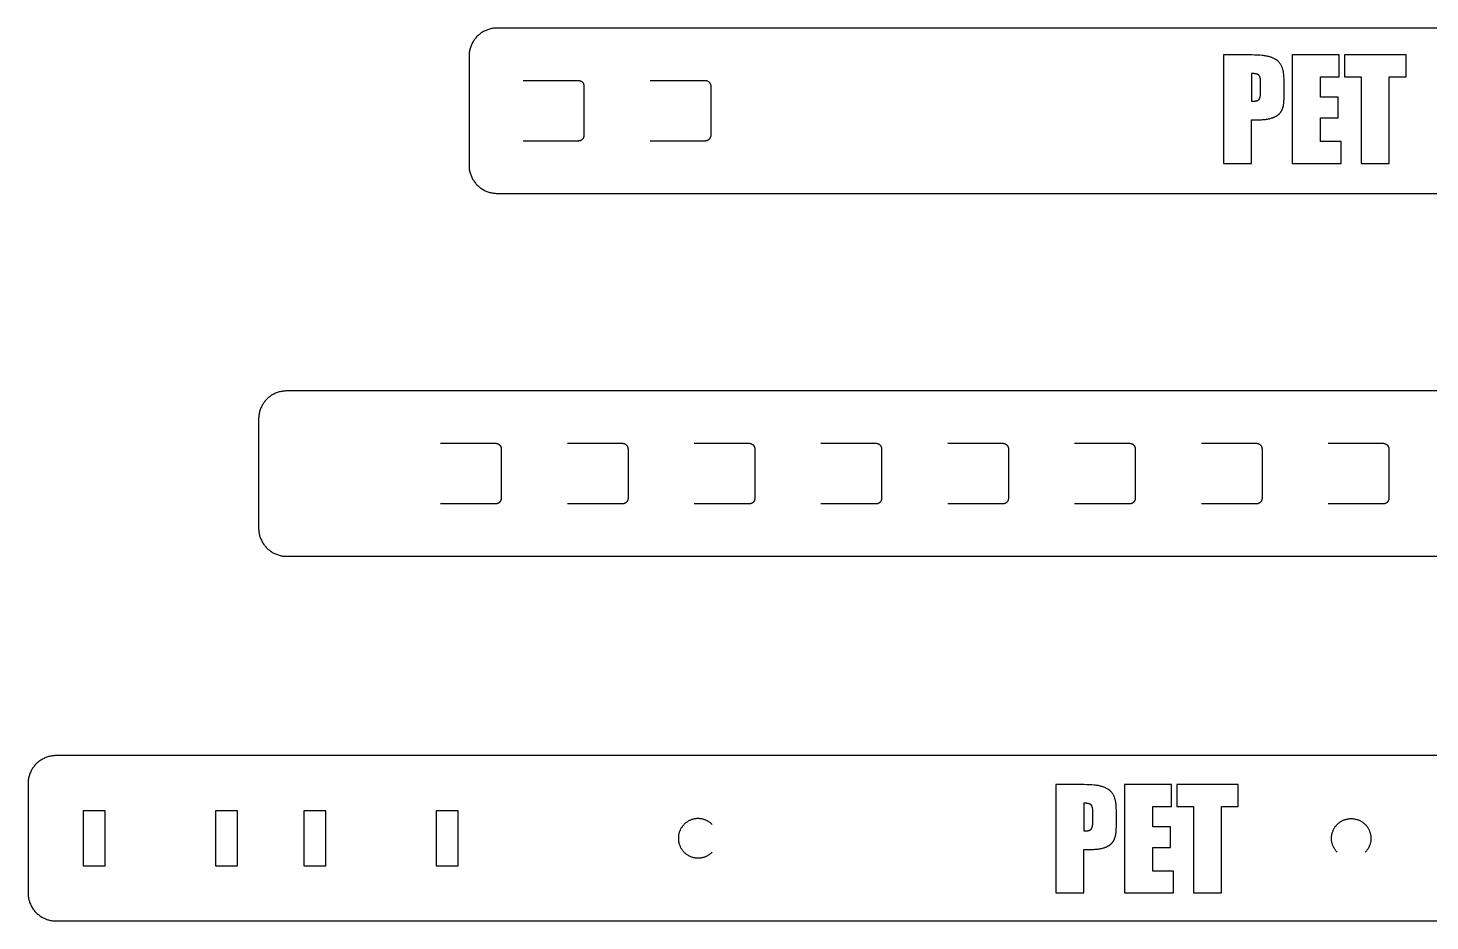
# Model space of a CAD drawing. Extents: x -184 to 286, y 9 to 417.
# Drawn here: x -184 to 65, y 258.2 to 416.8 of the extents above; entities that cross this region are included whole.
import ezdxf

# ---------------------------------------------------------------- set-up
doc = ezdxf.new("R2010")
doc.units = 0
for name, color, linetype in [('LETRAS', 7, 'CONTINUOUS'), ('LINEAS', 7, 'CONTINUOUS'), ('ORIGINAL', 7, 'CONTINUOUS')]:
    doc.layers.add(name, color=color, linetype=linetype)

msp = doc.modelspace()

# ---------------------------------------------------------------- linework, layer by layer
at = {"layer": 'LETRAS'}
for points in [[(33.33, 412.04), (28.29, 412.04)], [(28.29, 412.04), (28.29, 392.78)], [(39.07, 406.65), (39.06, 407.49), (39.04, 407.87), (39.02, 408.22), (38.99, 408.54), (38.96, 408.83), (38.94, 408.96), (38.92, 409.09), (38.9, 409.21), (38.88, 409.32), (38.85, 409.43), (38.82, 409.53), (38.79, 409.63), (38.75, 409.73), (38.72, 409.83), (38.68, 409.93), (38.64, 410.02), (38.59, 410.12), (38.54, 410.21), (38.49, 410.3), (38.44, 410.38), (38.38, 410.47), (38.32, 410.55), (38.26, 410.63), (38.19, 410.71), (38.13, 410.79), (38.09, 410.82), (38.05, 410.86), (38.02, 410.9), (37.98, 410.93), (37.94, 410.97), (37.9, 411), (37.86, 411.04), (37.82, 411.07), (37.77, 411.11), (37.73, 411.14), (37.68, 411.17), (37.63, 411.2), (37.59, 411.23), (37.54, 411.26), (37.44, 411.32), (37.33, 411.38), (37.22, 411.43), (37.11, 411.49), (36.99, 411.54), (36.87, 411.58), (36.74, 411.63), (36.61, 411.67), (36.47, 411.71), (36.33, 411.75), (36.18, 411.79), (36.03, 411.82), (35.86, 411.85), (35.69, 411.88), (35.52, 411.91), (35.33, 411.93), (35.14, 411.96), (34.73, 411.99), (34.29, 412.02), (33.82, 412.03), (33.33, 412.04)], [(40.51, 412.04), (40.51, 392.78)], [(48.86, 412.04), (40.51, 412.04)], [(48.86, 408.18), (48.86, 412.04)], [(60.71, 412.04), (49.77, 412.04)], [(49.77, 412.04), (49.77, 408.18)], [(60.71, 408.18), (60.71, 412.04)], [(33.29, 408.74), (33.29, 403.84)], [(34.89, 407.16), (34.88, 407.28), (34.88, 407.4), (34.87, 407.51), (34.87, 407.61), (34.86, 407.71), (34.84, 407.8), (34.83, 407.85), (34.83, 407.89), (34.82, 407.93), (34.81, 407.97), (34.8, 408.01), (34.79, 408.05), (34.78, 408.09), (34.76, 408.12), (34.75, 408.16), (34.74, 408.19), (34.73, 408.22), (34.71, 408.25), (34.7, 408.27), (34.7, 408.28), (34.69, 408.3), (34.68, 408.31), (34.67, 408.32), (34.67, 408.33), (34.66, 408.35), (34.65, 408.36), (34.64, 408.37), (34.63, 408.38), (34.62, 408.39), (34.61, 408.4), (34.6, 408.42), (34.6, 408.43), (34.59, 408.43), (34.58, 408.44), (34.57, 408.45), (34.56, 408.46), (34.55, 408.47), (34.54, 408.48), (34.52, 408.49), (34.51, 408.5), (34.5, 408.51), (34.49, 408.51), (34.48, 408.52), (34.46, 408.53), (34.45, 408.54), (34.44, 408.55), (34.42, 408.55), (34.41, 408.56), (34.38, 408.57), (34.35, 408.59), (34.32, 408.6), (34.29, 408.61), (34.25, 408.63), (34.22, 408.64), (34.18, 408.65), (34.14, 408.66), (34.1, 408.67), (34.06, 408.68), (34.02, 408.68), (33.97, 408.69), (33.93, 408.7), (33.84, 408.71), (33.74, 408.72), (33.63, 408.73), (33.53, 408.74), (33.41, 408.74), (33.29, 408.74)], [(34.89, 405.58), (34.89, 407.16)], [(39.07, 404.97), (39.07, 406.65)], [(45.52, 404.53), (45.52, 408.18)], [(45.52, 408.18), (48.86, 408.18)], [(49.77, 408.18), (52.73, 408.18)], [(52.73, 408.18), (52.73, 392.78)], [(57.74, 392.78), (57.74, 408.18)], [(57.74, 408.18), (60.71, 408.18)], [(33.29, 403.84), (33.49, 403.83), (33.66, 403.83), (33.75, 403.83), (33.83, 403.84), (33.87, 403.84), (33.9, 403.84), (33.94, 403.85), (33.98, 403.85), (34.02, 403.86), (34.05, 403.86), (34.09, 403.87), (34.12, 403.88), (34.15, 403.89), (34.18, 403.9), (34.21, 403.91), (34.25, 403.92), (34.27, 403.93), (34.3, 403.94), (34.33, 403.95), (34.36, 403.96), (34.38, 403.98), (34.41, 403.99), (34.43, 404.01), (34.45, 404.01), (34.46, 404.02), (34.47, 404.03), (34.48, 404.04), (34.49, 404.05), (34.5, 404.05), (34.51, 404.06), (34.52, 404.07), (34.53, 404.08), (34.54, 404.09), (34.55, 404.1), (34.56, 404.11), (34.57, 404.12), (34.58, 404.13), (34.59, 404.14), (34.6, 404.15), (34.61, 404.16), (34.62, 404.17), (34.63, 404.18), (34.63, 404.19), (34.64, 404.2), (34.65, 404.21), (34.66, 404.23), (34.67, 404.24), (34.67, 404.25), (34.68, 404.27), (34.69, 404.28), (34.7, 404.29), (34.71, 404.32), (34.72, 404.35), (34.74, 404.38), (34.75, 404.42), (34.76, 404.45), (34.77, 404.49), (34.78, 404.53), (34.79, 404.57), (34.8, 404.61), (34.81, 404.65), (34.82, 404.69), (34.83, 404.78), (34.85, 404.88), (34.86, 404.98), (34.87, 405.09), (34.88, 405.2), (34.88, 405.32), (34.89, 405.58)], [(34.64, 400.54), (34.84, 400.54), (35.04, 400.54), (35.23, 400.55), (35.42, 400.57), (35.6, 400.58), (35.78, 400.6), (35.95, 400.62), (36.12, 400.65), (36.28, 400.68), (36.44, 400.71), (36.6, 400.75), (36.75, 400.79), (36.89, 400.84), (37.03, 400.88), (37.1, 400.91), (37.16, 400.93), (37.23, 400.96), (37.29, 400.99), (37.36, 401.02), (37.42, 401.05), (37.48, 401.08), (37.54, 401.11), (37.6, 401.14), (37.65, 401.17), (37.71, 401.21), (37.76, 401.24), (37.82, 401.27), (37.87, 401.31), (37.92, 401.35), (37.97, 401.38), (38.01, 401.42), (38.06, 401.46), (38.11, 401.5), (38.15, 401.54), (38.19, 401.58), (38.24, 401.62), (38.28, 401.66), (38.32, 401.71), (38.35, 401.75), (38.39, 401.8), (38.43, 401.84), (38.46, 401.89), (38.49, 401.93), (38.53, 401.98), (38.56, 402.03), (38.59, 402.08), (38.61, 402.13), (38.64, 402.18), (38.67, 402.23), (38.69, 402.29), (38.71, 402.34), (38.74, 402.39), (38.76, 402.45), (38.78, 402.51), (38.8, 402.57), (38.82, 402.64), (38.84, 402.7), (38.86, 402.77), (38.89, 402.91), (38.92, 403.06), (38.95, 403.21), (38.98, 403.38), (39, 403.55), (39.02, 403.73), (39.03, 403.92), (39.05, 404.11), (39.07, 404.53), (39.07, 404.97)], [(48.64, 404.53), (45.52, 404.53)], [(48.64, 400.87), (48.64, 404.53)], [(45.52, 396.64), (45.52, 400.87)], [(45.52, 400.87), (48.64, 400.87)], [(33.29, 392.78), (33.29, 400.54)], [(33.29, 400.54), (34.64, 400.54)], [(49.19, 396.64), (45.52, 396.64)], [(49.19, 392.78), (49.19, 396.64)], [(28.29, 392.78), (33.29, 392.78)], [(40.51, 392.78), (49.19, 392.78)], [(52.73, 392.78), (57.74, 392.78)], [(3.53, 282.41), (-1.51, 282.41)], [(-1.51, 282.41), (-1.51, 263.16)], [(9.27, 277.02), (9.26, 277.86), (9.25, 278.24), (9.22, 278.59), (9.2, 278.91), (9.16, 279.2), (9.14, 279.33), (9.12, 279.46), (9.1, 279.58), (9.08, 279.69), (9.05, 279.8), (9.02, 279.9), (8.99, 280), (8.96, 280.1), (8.92, 280.2), (8.88, 280.3), (8.84, 280.39), (8.79, 280.49), (8.74, 280.58), (8.69, 280.67), (8.64, 280.75), (8.58, 280.84), (8.52, 280.92), (8.46, 281), (8.4, 281.08), (8.33, 281.16), (8.29, 281.2), (8.26, 281.23), (8.22, 281.27), (8.18, 281.3), (8.14, 281.34), (8.1, 281.37), (8.06, 281.41), (8.02, 281.44), (7.97, 281.48), (7.93, 281.51), (7.88, 281.54), (7.84, 281.57), (7.79, 281.6), (7.74, 281.63), (7.64, 281.69), (7.53, 281.75), (7.42, 281.8), (7.31, 281.86), (7.19, 281.91), (7.07, 281.95), (6.94, 282), (6.81, 282.04), (6.68, 282.08), (6.53, 282.12), (6.39, 282.16), (6.23, 282.19), (6.07, 282.23), (5.9, 282.25), (5.72, 282.28), (5.53, 282.3), (5.34, 282.33), (4.93, 282.36), (4.49, 282.39), (4.03, 282.4), (3.53, 282.41)], [(10.71, 282.41), (10.71, 263.16)], [(19.06, 282.41), (10.71, 282.41)], [(19.06, 278.55), (19.06, 282.41)], [(30.91, 282.41), (19.98, 282.41)], [(19.98, 282.41), (19.98, 278.55)], [(30.91, 278.55), (30.91, 282.41)], [(3.49, 279.11), (3.49, 274.21)], [(5.09, 277.53), (5.09, 277.65), (5.08, 277.77), (5.08, 277.88), (5.07, 277.98), (5.06, 278.08), (5.04, 278.17), (5.04, 278.22), (5.03, 278.26), (5.02, 278.3), (5.01, 278.35), (5, 278.38), (4.99, 278.42), (4.98, 278.46), (4.97, 278.5), (4.96, 278.53), (4.94, 278.56), (4.93, 278.59), (4.91, 278.62), (4.91, 278.64), (4.9, 278.65), (4.89, 278.67), (4.88, 278.68), (4.88, 278.69), (4.87, 278.71), (4.86, 278.72), (4.85, 278.73), (4.84, 278.74), (4.83, 278.75), (4.83, 278.76), (4.82, 278.78), (4.81, 278.79), (4.8, 278.8), (4.79, 278.81), (4.78, 278.82), (4.77, 278.82), (4.76, 278.83), (4.75, 278.84), (4.74, 278.85), (4.73, 278.86), (4.72, 278.87), (4.7, 278.88), (4.69, 278.88), (4.68, 278.89), (4.67, 278.9), (4.65, 278.91), (4.64, 278.92), (4.63, 278.92), (4.61, 278.93), (4.58, 278.95), (4.55, 278.96), (4.52, 278.97), (4.49, 278.98), (4.45, 279), (4.42, 279.01), (4.38, 279.02), (4.34, 279.03), (4.3, 279.04), (4.26, 279.05), (4.22, 279.06), (4.18, 279.06), (4.13, 279.07), (4.04, 279.08), (3.94, 279.09), (3.84, 279.1), (3.73, 279.11), (3.61, 279.11), (3.49, 279.11)], [(5.09, 275.95), (5.09, 277.53)], [(9.27, 275.34), (9.27, 277.02)], [(15.72, 274.9), (15.72, 278.55)], [(15.72, 278.55), (19.06, 278.55)], [(19.98, 278.55), (22.94, 278.55)], [(22.94, 278.55), (22.94, 263.16)], [(27.94, 263.16), (27.94, 278.55)], [(27.94, 278.55), (30.91, 278.55)], [(3.49, 274.21), (3.69, 274.2), (3.86, 274.2), (3.95, 274.2), (4.03, 274.21), (4.07, 274.21), (4.11, 274.21), (4.15, 274.22), (4.18, 274.22), (4.22, 274.23), (4.25, 274.23), (4.29, 274.24), (4.32, 274.25), (4.35, 274.26), (4.39, 274.27), (4.42, 274.28), (4.45, 274.29), (4.48, 274.3), (4.51, 274.31), (4.53, 274.32), (4.56, 274.33), (4.59, 274.35), (4.61, 274.36), (4.64, 274.38), (4.65, 274.38), (4.66, 274.39), (4.67, 274.4), (4.68, 274.41), (4.69, 274.42), (4.71, 274.43), (4.72, 274.43), (4.73, 274.44), (4.74, 274.45), (4.75, 274.46), (4.76, 274.47), (4.77, 274.48), (4.78, 274.49), (4.79, 274.5), (4.79, 274.51), (4.8, 274.52), (4.81, 274.53), (4.82, 274.54), (4.83, 274.55), (4.84, 274.56), (4.85, 274.57), (4.85, 274.59), (4.86, 274.6), (4.87, 274.61), (4.88, 274.62), (4.88, 274.64), (4.89, 274.65), (4.9, 274.66), (4.91, 274.69), (4.93, 274.72), (4.94, 274.76), (4.95, 274.79), (4.96, 274.82), (4.97, 274.86), (4.98, 274.9), (4.99, 274.94), (5, 274.98), (5.01, 275.02), (5.02, 275.06), (5.04, 275.15), (5.05, 275.25), (5.06, 275.35), (5.07, 275.46), (5.08, 275.57), (5.08, 275.69), (5.09, 275.95)], [(4.84, 270.91), (5.04, 270.91), (5.24, 270.91), (5.43, 270.92), (5.62, 270.94), (5.8, 270.95), (5.98, 270.97), (6.15, 270.99), (6.32, 271.02), (6.49, 271.05), (6.65, 271.08), (6.8, 271.12), (6.95, 271.16), (7.09, 271.21), (7.23, 271.25), (7.3, 271.28), (7.37, 271.3), (7.43, 271.33), (7.5, 271.36), (7.56, 271.39), (7.62, 271.42), (7.68, 271.45), (7.74, 271.48), (7.8, 271.51), (7.86, 271.54), (7.91, 271.58), (7.96, 271.61), (8.02, 271.64), (8.07, 271.68), (8.12, 271.72), (8.17, 271.75), (8.22, 271.79), (8.26, 271.83), (8.31, 271.87), (8.35, 271.91), (8.4, 271.95), (8.44, 271.99), (8.48, 272.03), (8.52, 272.08), (8.56, 272.12), (8.59, 272.17), (8.63, 272.21), (8.66, 272.26), (8.7, 272.31), (8.73, 272.35), (8.76, 272.4), (8.79, 272.45), (8.82, 272.5), (8.84, 272.55), (8.87, 272.6), (8.89, 272.66), (8.92, 272.71), (8.94, 272.77), (8.96, 272.82), (8.98, 272.88), (9, 272.94), (9.02, 273.01), (9.04, 273.07), (9.06, 273.14), (9.09, 273.28), (9.13, 273.43), (9.15, 273.59), (9.18, 273.75), (9.2, 273.92), (9.22, 274.1), (9.24, 274.29), (9.25, 274.48), (9.27, 274.9), (9.27, 275.34)], [(18.85, 274.9), (15.72, 274.9)], [(18.85, 271.24), (18.85, 274.9)], [(3.49, 263.16), (3.49, 270.91)], [(3.49, 270.91), (4.84, 270.91)], [(15.72, 267.01), (15.72, 271.24)], [(15.72, 271.24), (18.85, 271.24)], [(19.39, 267.01), (15.72, 267.01)], [(19.39, 263.16), (19.39, 267.01)], [(-1.51, 263.16), (3.49, 263.16)], [(10.71, 263.16), (19.39, 263.16)], [(22.94, 263.16), (27.94, 263.16)]]:
    msp.add_lwpolyline(points, dxfattribs=at)
at = {"layer": 'LINEAS'}
for points in [[(-96.07, 407.52), (-86.3, 407.52)], [(-86.3, 407.52), (-86.27, 407.52), (-86.23, 407.52), (-86.2, 407.52), (-86.16, 407.51), (-86.13, 407.51), (-86.1, 407.5), (-86.06, 407.49), (-86.03, 407.48), (-86, 407.47), (-85.97, 407.46), (-85.93, 407.45), (-85.9, 407.44), (-85.87, 407.42), (-85.84, 407.41), (-85.81, 407.39), (-85.78, 407.37), (-85.75, 407.36), (-85.72, 407.34), (-85.7, 407.32), (-85.67, 407.3), (-85.64, 407.27), (-85.62, 407.25), (-85.59, 407.23), (-85.57, 407.2), (-85.55, 407.18), (-85.52, 407.15), (-85.5, 407.12), (-85.48, 407.1), (-85.46, 407.07), (-85.45, 407.04), (-85.43, 407.01), (-85.41, 406.98), (-85.4, 406.95), (-85.38, 406.92), (-85.37, 406.89), (-85.36, 406.86), (-85.35, 406.82), (-85.34, 406.79), (-85.33, 406.76), (-85.32, 406.72), (-85.32, 406.69), (-85.31, 406.66), (-85.31, 406.62), (-85.3, 406.59), (-85.3, 406.55), (-85.3, 406.52)], [(-85.3, 406.52), (-85.3, 397.75)], [(-73.55, 407.52), (-63.78, 407.52)], [(-63.78, 407.52), (-63.75, 407.52), (-63.71, 407.52), (-63.68, 407.52), (-63.65, 407.51), (-63.61, 407.51), (-63.58, 407.5), (-63.55, 407.49), (-63.51, 407.48), (-63.48, 407.47), (-63.45, 407.46), (-63.42, 407.45), (-63.38, 407.44), (-63.35, 407.42), (-63.32, 407.41), (-63.29, 407.39), (-63.26, 407.37), (-63.23, 407.36), (-63.21, 407.34), (-63.18, 407.32), (-63.15, 407.3), (-63.13, 407.27), (-63.1, 407.25), (-63.08, 407.23), (-63.05, 407.2), (-63.03, 407.18), (-63.01, 407.15), (-62.99, 407.12), (-62.97, 407.1), (-62.95, 407.07), (-62.93, 407.04), (-62.91, 407.01), (-62.9, 406.98), (-62.88, 406.95), (-62.87, 406.92), (-62.85, 406.89), (-62.84, 406.86), (-62.83, 406.82), (-62.82, 406.79), (-62.81, 406.76), (-62.8, 406.72), (-62.8, 406.69), (-62.79, 406.66), (-62.79, 406.62), (-62.79, 406.59), (-62.78, 406.55), (-62.78, 406.52)], [(-62.78, 406.52), (-62.78, 397.75)], [(-86.3, 396.75), (-96.07, 396.75)], [(-85.3, 397.75), (-85.3, 397.72), (-85.3, 397.68), (-85.31, 397.65), (-85.31, 397.61), (-85.32, 397.58), (-85.32, 397.55), (-85.33, 397.51), (-85.34, 397.48), (-85.35, 397.45), (-85.36, 397.42), (-85.37, 397.38), (-85.38, 397.35), (-85.4, 397.32), (-85.41, 397.29), (-85.43, 397.26), (-85.45, 397.23), (-85.46, 397.2), (-85.48, 397.17), (-85.5, 397.15), (-85.52, 397.12), (-85.55, 397.09), (-85.57, 397.07), (-85.59, 397.04), (-85.62, 397.02), (-85.64, 397), (-85.67, 396.97), (-85.7, 396.95), (-85.72, 396.93), (-85.75, 396.91), (-85.78, 396.9), (-85.81, 396.88), (-85.84, 396.86), (-85.87, 396.85), (-85.9, 396.83), (-85.93, 396.82), (-85.97, 396.81), (-86, 396.8), (-86.03, 396.79), (-86.06, 396.78), (-86.1, 396.77), (-86.13, 396.76), (-86.16, 396.76), (-86.2, 396.76), (-86.23, 396.75), (-86.27, 396.75), (-86.3, 396.75)], [(-63.78, 396.75), (-73.55, 396.75)], [(-62.78, 397.75), (-62.78, 397.72), (-62.79, 397.68), (-62.79, 397.65), (-62.79, 397.61), (-62.8, 397.58), (-62.8, 397.55), (-62.81, 397.51), (-62.82, 397.48), (-62.83, 397.45), (-62.84, 397.42), (-62.85, 397.38), (-62.87, 397.35), (-62.88, 397.32), (-62.9, 397.29), (-62.91, 397.26), (-62.93, 397.23), (-62.95, 397.2), (-62.97, 397.17), (-62.99, 397.15), (-63.01, 397.12), (-63.03, 397.09), (-63.05, 397.07), (-63.08, 397.04), (-63.1, 397.02), (-63.13, 397), (-63.15, 396.97), (-63.18, 396.95), (-63.21, 396.93), (-63.23, 396.91), (-63.26, 396.9), (-63.29, 396.88), (-63.32, 396.86), (-63.35, 396.85), (-63.38, 396.83), (-63.42, 396.82), (-63.45, 396.81), (-63.48, 396.8), (-63.51, 396.79), (-63.55, 396.78), (-63.58, 396.77), (-63.61, 396.76), (-63.65, 396.76), (-63.68, 396.76), (-63.71, 396.75), (-63.75, 396.75), (-63.78, 396.75)], [(-110.76, 343.05), (-100.99, 343.05)], [(-100.99, 343.05), (-100.96, 343.05), (-100.92, 343.05), (-100.89, 343.05), (-100.85, 343.04), (-100.82, 343.04), (-100.79, 343.03), (-100.75, 343.02), (-100.72, 343.01), (-100.69, 343), (-100.66, 342.99), (-100.62, 342.98), (-100.59, 342.97), (-100.56, 342.95), (-100.53, 342.94), (-100.5, 342.92), (-100.47, 342.91), (-100.44, 342.89), (-100.41, 342.87), (-100.39, 342.85), (-100.36, 342.83), (-100.33, 342.8), (-100.31, 342.78), (-100.28, 342.76), (-100.26, 342.73), (-100.24, 342.71), (-100.21, 342.68), (-100.19, 342.66), (-100.17, 342.63), (-100.15, 342.6), (-100.14, 342.57), (-100.12, 342.54), (-100.1, 342.51), (-100.09, 342.48), (-100.07, 342.45), (-100.06, 342.42), (-100.05, 342.39), (-100.04, 342.35), (-100.03, 342.32), (-100.02, 342.29), (-100.01, 342.25), (-100, 342.22), (-100, 342.19), (-100, 342.15), (-99.99, 342.12), (-99.99, 342.08), (-99.99, 342.05)], [(-99.99, 342.05), (-99.99, 333.28)], [(-88.24, 343.05), (-78.47, 343.05)], [(-78.47, 343.05), (-78.43, 343.05), (-78.4, 343.05), (-78.37, 343.05), (-78.33, 343.04), (-78.3, 343.04), (-78.27, 343.03), (-78.23, 343.02), (-78.2, 343.01), (-78.17, 343), (-78.13, 342.99), (-78.1, 342.98), (-78.07, 342.97), (-78.04, 342.95), (-78.01, 342.94), (-77.98, 342.92), (-77.95, 342.91), (-77.92, 342.89), (-77.89, 342.87), (-77.86, 342.85), (-77.84, 342.83), (-77.81, 342.8), (-77.79, 342.78), (-77.76, 342.76), (-77.74, 342.73), (-77.72, 342.71), (-77.69, 342.68), (-77.67, 342.66), (-77.65, 342.63), (-77.63, 342.6), (-77.61, 342.57), (-77.6, 342.54), (-77.58, 342.51), (-77.57, 342.48), (-77.55, 342.45), (-77.54, 342.42), (-77.53, 342.39), (-77.52, 342.35), (-77.51, 342.32), (-77.5, 342.29), (-77.49, 342.25), (-77.48, 342.22), (-77.48, 342.19), (-77.47, 342.15), (-77.47, 342.12), (-77.47, 342.08), (-77.47, 342.05)], [(-77.47, 342.05), (-77.47, 333.28)], [(-65.72, 343.05), (-55.95, 343.05)], [(-55.95, 343.05), (-55.92, 343.05), (-55.88, 343.05), (-55.85, 343.05), (-55.82, 343.04), (-55.78, 343.04), (-55.75, 343.03), (-55.71, 343.02), (-55.68, 343.01), (-55.65, 343), (-55.62, 342.99), (-55.58, 342.98), (-55.55, 342.97), (-55.52, 342.95), (-55.49, 342.94), (-55.46, 342.92), (-55.43, 342.91), (-55.4, 342.89), (-55.37, 342.87), (-55.35, 342.85), (-55.32, 342.83), (-55.29, 342.8), (-55.27, 342.78), (-55.24, 342.76), (-55.22, 342.73), (-55.2, 342.71), (-55.18, 342.68), (-55.15, 342.66), (-55.13, 342.63), (-55.12, 342.6), (-55.1, 342.57), (-55.08, 342.54), (-55.06, 342.51), (-55.05, 342.48), (-55.03, 342.45), (-55.02, 342.42), (-55.01, 342.39), (-55, 342.35), (-54.99, 342.32), (-54.98, 342.29), (-54.97, 342.25), (-54.97, 342.22), (-54.96, 342.19), (-54.96, 342.15), (-54.95, 342.12), (-54.95, 342.08), (-54.95, 342.05)], [(-54.95, 342.05), (-54.95, 333.28)], [(-43.2, 343.05), (-33.43, 343.05)], [(-33.43, 343.05), (-33.4, 343.05), (-33.36, 343.05), (-33.33, 343.05), (-33.29, 343.04), (-33.26, 343.04), (-33.23, 343.03), (-33.19, 343.02), (-33.16, 343.01), (-33.13, 343), (-33.09, 342.99), (-33.06, 342.98), (-33.03, 342.97), (-33, 342.95), (-32.97, 342.94), (-32.94, 342.92), (-32.91, 342.91), (-32.88, 342.89), (-32.85, 342.87), (-32.83, 342.85), (-32.8, 342.83), (-32.77, 342.8), (-32.75, 342.78), (-32.72, 342.76), (-32.7, 342.73), (-32.68, 342.71), (-32.65, 342.68), (-32.63, 342.66), (-32.61, 342.63), (-32.59, 342.6), (-32.58, 342.57), (-32.56, 342.54), (-32.54, 342.51), (-32.53, 342.48), (-32.51, 342.45), (-32.5, 342.42), (-32.49, 342.39), (-32.48, 342.35), (-32.47, 342.32), (-32.46, 342.29), (-32.45, 342.25), (-32.44, 342.22), (-32.44, 342.19), (-32.44, 342.15), (-32.43, 342.12), (-32.43, 342.08), (-32.43, 342.05)], [(-32.43, 342.05), (-32.43, 333.28)], [(-20.68, 343.05), (-10.91, 343.05)], [(-10.91, 343.05), (-10.87, 343.05), (-10.84, 343.05), (-10.81, 343.05), (-10.77, 343.04), (-10.74, 343.04), (-10.71, 343.03), (-10.67, 343.02), (-10.64, 343.01), (-10.61, 343), (-10.57, 342.99), (-10.54, 342.98), (-10.51, 342.97), (-10.48, 342.95), (-10.45, 342.94), (-10.42, 342.92), (-10.39, 342.91), (-10.36, 342.89), (-10.33, 342.87), (-10.3, 342.85), (-10.28, 342.83), (-10.25, 342.8), (-10.23, 342.78), (-10.2, 342.76), (-10.18, 342.73), (-10.15, 342.71), (-10.13, 342.68), (-10.11, 342.66), (-10.09, 342.63), (-10.07, 342.6), (-10.05, 342.57), (-10.04, 342.54), (-10.02, 342.51), (-10.01, 342.48), (-9.99, 342.45), (-9.98, 342.42), (-9.97, 342.39), (-9.96, 342.35), (-9.95, 342.32), (-9.94, 342.29), (-9.93, 342.25), (-9.92, 342.22), (-9.92, 342.19), (-9.91, 342.15), (-9.91, 342.12), (-9.91, 342.08), (-9.91, 342.05)], [(-9.91, 342.05), (-9.91, 333.28)], [(1.84, 343.05), (11.61, 343.05)], [(11.61, 343.05), (11.65, 343.05), (11.68, 343.05), (11.72, 343.05), (11.75, 343.04), (11.78, 343.04), (11.82, 343.03), (11.85, 343.02), (11.88, 343.01), (11.92, 343), (11.95, 342.99), (11.98, 342.98), (12.01, 342.97), (12.04, 342.95), (12.07, 342.94), (12.1, 342.92), (12.13, 342.91), (12.16, 342.89), (12.19, 342.87), (12.22, 342.85), (12.24, 342.83), (12.27, 342.8), (12.3, 342.78), (12.32, 342.76), (12.34, 342.73), (12.37, 342.71), (12.39, 342.68), (12.41, 342.66), (12.43, 342.63), (12.45, 342.6), (12.47, 342.57), (12.48, 342.54), (12.5, 342.51), (12.52, 342.48), (12.53, 342.45), (12.54, 342.42), (12.56, 342.39), (12.57, 342.35), (12.58, 342.32), (12.58, 342.29), (12.59, 342.25), (12.6, 342.22), (12.6, 342.19), (12.61, 342.15), (12.61, 342.12), (12.61, 342.08), (12.61, 342.05)], [(12.61, 342.05), (12.61, 333.28)], [(24.36, 343.05), (34.13, 343.05)], [(34.13, 343.05), (34.17, 343.05), (34.2, 343.05), (34.24, 343.05), (34.27, 343.04), (34.3, 343.04), (34.34, 343.03), (34.37, 343.02), (34.4, 343.01), (34.44, 343), (34.47, 342.99), (34.5, 342.98), (34.53, 342.97), (34.56, 342.95), (34.59, 342.94), (34.62, 342.92), (34.65, 342.91), (34.68, 342.89), (34.71, 342.87), (34.74, 342.85), (34.77, 342.83), (34.79, 342.8), (34.82, 342.78), (34.84, 342.76), (34.86, 342.73), (34.89, 342.71), (34.91, 342.68), (34.93, 342.66), (34.95, 342.63), (34.97, 342.6), (34.99, 342.57), (35.01, 342.54), (35.02, 342.51), (35.04, 342.48), (35.05, 342.45), (35.06, 342.42), (35.08, 342.39), (35.09, 342.35), (35.1, 342.32), (35.11, 342.29), (35.11, 342.25), (35.12, 342.22), (35.12, 342.19), (35.13, 342.15), (35.13, 342.12), (35.13, 342.08), (35.13, 342.05)], [(35.13, 342.05), (35.13, 333.28)], [(46.89, 343.05), (56.66, 343.05)], [(56.66, 343.05), (56.69, 343.05), (56.72, 343.05), (56.76, 343.05), (56.79, 343.04), (56.83, 343.04), (56.86, 343.03), (56.89, 343.02), (56.93, 343.01), (56.96, 343), (56.99, 342.99), (57.02, 342.98), (57.05, 342.97), (57.08, 342.95), (57.12, 342.94), (57.15, 342.92), (57.18, 342.91), (57.2, 342.89), (57.23, 342.87), (57.26, 342.85), (57.29, 342.83), (57.31, 342.8), (57.34, 342.78), (57.36, 342.76), (57.39, 342.73), (57.41, 342.71), (57.43, 342.68), (57.45, 342.66), (57.47, 342.63), (57.49, 342.6), (57.51, 342.57), (57.53, 342.54), (57.54, 342.51), (57.56, 342.48), (57.57, 342.45), (57.59, 342.42), (57.6, 342.39), (57.61, 342.35), (57.62, 342.32), (57.63, 342.29), (57.63, 342.25), (57.64, 342.22), (57.65, 342.19), (57.65, 342.15), (57.65, 342.12), (57.65, 342.08), (57.66, 342.05)], [(57.66, 342.05), (57.66, 333.28)], [(-100.99, 332.28), (-110.76, 332.28)], [(-99.99, 333.28), (-99.99, 333.25), (-99.99, 333.21), (-100, 333.18), (-100, 333.14), (-100, 333.11), (-100.01, 333.08), (-100.02, 333.04), (-100.03, 333.01), (-100.04, 332.98), (-100.05, 332.95), (-100.06, 332.91), (-100.07, 332.88), (-100.09, 332.85), (-100.1, 332.82), (-100.12, 332.79), (-100.14, 332.76), (-100.15, 332.73), (-100.17, 332.7), (-100.19, 332.68), (-100.21, 332.65), (-100.24, 332.62), (-100.26, 332.6), (-100.28, 332.57), (-100.31, 332.55), (-100.33, 332.53), (-100.36, 332.5), (-100.39, 332.48), (-100.41, 332.46), (-100.44, 332.44), (-100.47, 332.43), (-100.5, 332.41), (-100.53, 332.39), (-100.56, 332.38), (-100.59, 332.36), (-100.62, 332.35), (-100.66, 332.34), (-100.69, 332.33), (-100.72, 332.32), (-100.75, 332.31), (-100.79, 332.3), (-100.82, 332.3), (-100.85, 332.29), (-100.89, 332.29), (-100.92, 332.28), (-100.96, 332.28), (-100.99, 332.28)], [(-78.47, 332.28), (-88.24, 332.28)], [(-77.47, 333.28), (-77.47, 333.25), (-77.47, 333.21), (-77.47, 333.18), (-77.48, 333.14), (-77.48, 333.11), (-77.49, 333.08), (-77.5, 333.04), (-77.51, 333.01), (-77.52, 332.98), (-77.53, 332.95), (-77.54, 332.91), (-77.55, 332.88), (-77.57, 332.85), (-77.58, 332.82), (-77.6, 332.79), (-77.61, 332.76), (-77.63, 332.73), (-77.65, 332.7), (-77.67, 332.68), (-77.69, 332.65), (-77.72, 332.62), (-77.74, 332.6), (-77.76, 332.57), (-77.79, 332.55), (-77.81, 332.53), (-77.84, 332.5), (-77.86, 332.48), (-77.89, 332.46), (-77.92, 332.44), (-77.95, 332.43), (-77.98, 332.41), (-78.01, 332.39), (-78.04, 332.38), (-78.07, 332.36), (-78.1, 332.35), (-78.13, 332.34), (-78.17, 332.33), (-78.2, 332.32), (-78.23, 332.31), (-78.27, 332.3), (-78.3, 332.3), (-78.33, 332.29), (-78.37, 332.29), (-78.4, 332.28), (-78.43, 332.28), (-78.47, 332.28)], [(-55.95, 332.28), (-65.72, 332.28)], [(-54.95, 333.28), (-54.95, 333.25), (-54.95, 333.21), (-54.96, 333.18), (-54.96, 333.14), (-54.97, 333.11), (-54.97, 333.08), (-54.98, 333.04), (-54.99, 333.01), (-55, 332.98), (-55.01, 332.95), (-55.02, 332.91), (-55.03, 332.88), (-55.05, 332.85), (-55.06, 332.82), (-55.08, 332.79), (-55.1, 332.76), (-55.12, 332.73), (-55.13, 332.7), (-55.15, 332.68), (-55.18, 332.65), (-55.2, 332.62), (-55.22, 332.6), (-55.24, 332.57), (-55.27, 332.55), (-55.29, 332.53), (-55.32, 332.5), (-55.35, 332.48), (-55.37, 332.46), (-55.4, 332.44), (-55.43, 332.43), (-55.46, 332.41), (-55.49, 332.39), (-55.52, 332.38), (-55.55, 332.36), (-55.58, 332.35), (-55.62, 332.34), (-55.65, 332.33), (-55.68, 332.32), (-55.71, 332.31), (-55.75, 332.3), (-55.78, 332.3), (-55.82, 332.29), (-55.85, 332.29), (-55.88, 332.28), (-55.92, 332.28), (-55.95, 332.28)], [(-33.43, 332.28), (-43.2, 332.28)], [(-32.43, 333.28), (-32.43, 333.25), (-32.43, 333.21), (-32.44, 333.18), (-32.44, 333.14), (-32.44, 333.11), (-32.45, 333.08), (-32.46, 333.04), (-32.47, 333.01), (-32.48, 332.98), (-32.49, 332.95), (-32.5, 332.91), (-32.51, 332.88), (-32.53, 332.85), (-32.54, 332.82), (-32.56, 332.79), (-32.58, 332.76), (-32.59, 332.73), (-32.61, 332.7), (-32.63, 332.68), (-32.65, 332.65), (-32.68, 332.62), (-32.7, 332.6), (-32.72, 332.57), (-32.75, 332.55), (-32.77, 332.53), (-32.8, 332.5), (-32.83, 332.48), (-32.85, 332.46), (-32.88, 332.44), (-32.91, 332.43), (-32.94, 332.41), (-32.97, 332.39), (-33, 332.38), (-33.03, 332.36), (-33.06, 332.35), (-33.09, 332.34), (-33.13, 332.33), (-33.16, 332.32), (-33.19, 332.31), (-33.23, 332.3), (-33.26, 332.3), (-33.29, 332.29), (-33.33, 332.29), (-33.36, 332.28), (-33.4, 332.28), (-33.43, 332.28)], [(-10.91, 332.28), (-20.68, 332.28)], [(-9.91, 333.28), (-9.91, 333.25), (-9.91, 333.21), (-9.91, 333.18), (-9.92, 333.14), (-9.92, 333.11), (-9.93, 333.08), (-9.94, 333.04), (-9.95, 333.01), (-9.96, 332.98), (-9.97, 332.95), (-9.98, 332.91), (-9.99, 332.88), (-10.01, 332.85), (-10.02, 332.82), (-10.04, 332.79), (-10.05, 332.76), (-10.07, 332.73), (-10.09, 332.7), (-10.11, 332.68), (-10.13, 332.65), (-10.15, 332.62), (-10.18, 332.6), (-10.2, 332.57), (-10.23, 332.55), (-10.25, 332.53), (-10.28, 332.5), (-10.3, 332.48), (-10.33, 332.46), (-10.36, 332.44), (-10.39, 332.43), (-10.42, 332.41), (-10.45, 332.39), (-10.48, 332.38), (-10.51, 332.36), (-10.54, 332.35), (-10.57, 332.34), (-10.61, 332.33), (-10.64, 332.32), (-10.67, 332.31), (-10.71, 332.3), (-10.74, 332.3), (-10.77, 332.29), (-10.81, 332.29), (-10.84, 332.28), (-10.87, 332.28), (-10.91, 332.28)], [(11.61, 332.28), (1.84, 332.28)], [(12.61, 333.28), (12.61, 333.25), (12.61, 333.21), (12.61, 333.18), (12.6, 333.14), (12.6, 333.11), (12.59, 333.08), (12.58, 333.04), (12.58, 333.01), (12.57, 332.98), (12.56, 332.95), (12.54, 332.91), (12.53, 332.88), (12.52, 332.85), (12.5, 332.82), (12.48, 332.79), (12.47, 332.76), (12.45, 332.73), (12.43, 332.7), (12.41, 332.68), (12.39, 332.65), (12.37, 332.62), (12.34, 332.6), (12.32, 332.57), (12.3, 332.55), (12.27, 332.53), (12.24, 332.5), (12.22, 332.48), (12.19, 332.46), (12.16, 332.44), (12.13, 332.43), (12.1, 332.41), (12.07, 332.39), (12.04, 332.38), (12.01, 332.36), (11.98, 332.35), (11.95, 332.34), (11.92, 332.33), (11.88, 332.32), (11.85, 332.31), (11.82, 332.3), (11.78, 332.3), (11.75, 332.29), (11.72, 332.29), (11.68, 332.28), (11.65, 332.28), (11.61, 332.28)], [(34.13, 332.28), (24.36, 332.28)], [(35.13, 333.28), (35.13, 333.25), (35.13, 333.21), (35.13, 333.18), (35.12, 333.14), (35.12, 333.11), (35.11, 333.08), (35.11, 333.04), (35.1, 333.01), (35.09, 332.98), (35.08, 332.95), (35.06, 332.91), (35.05, 332.88), (35.04, 332.85), (35.02, 332.82), (35.01, 332.79), (34.99, 332.76), (34.97, 332.73), (34.95, 332.7), (34.93, 332.68), (34.91, 332.65), (34.89, 332.62), (34.86, 332.6), (34.84, 332.57), (34.82, 332.55), (34.79, 332.53), (34.77, 332.5), (34.74, 332.48), (34.71, 332.46), (34.68, 332.44), (34.65, 332.43), (34.62, 332.41), (34.59, 332.39), (34.56, 332.38), (34.53, 332.36), (34.5, 332.35), (34.47, 332.34), (34.44, 332.33), (34.4, 332.32), (34.37, 332.31), (34.34, 332.3), (34.3, 332.3), (34.27, 332.29), (34.24, 332.29), (34.2, 332.28), (34.17, 332.28), (34.13, 332.28)], [(56.66, 332.28), (46.89, 332.28)], [(57.66, 333.28), (57.65, 333.25), (57.65, 333.21), (57.65, 333.18), (57.65, 333.14), (57.64, 333.11), (57.63, 333.08), (57.63, 333.04), (57.62, 333.01), (57.61, 332.98), (57.6, 332.95), (57.59, 332.91), (57.57, 332.88), (57.56, 332.85), (57.54, 332.82), (57.53, 332.79), (57.51, 332.76), (57.49, 332.73), (57.47, 332.7), (57.45, 332.68), (57.43, 332.65), (57.41, 332.62), (57.39, 332.6), (57.36, 332.57), (57.34, 332.55), (57.31, 332.53), (57.29, 332.5), (57.26, 332.48), (57.23, 332.46), (57.2, 332.44), (57.18, 332.43), (57.15, 332.41), (57.12, 332.39), (57.08, 332.38), (57.05, 332.36), (57.02, 332.35), (56.99, 332.34), (56.96, 332.33), (56.93, 332.32), (56.89, 332.31), (56.86, 332.3), (56.83, 332.3), (56.79, 332.29), (56.76, 332.29), (56.72, 332.28), (56.69, 332.28), (56.66, 332.28)], [(-179.03, 287.57), (-179.2, 287.56), (-179.37, 287.55), (-179.54, 287.54), (-179.71, 287.52), (-179.88, 287.49), (-180.04, 287.46), (-180.21, 287.42), (-180.38, 287.38), (-180.54, 287.33), (-180.7, 287.28), (-180.86, 287.22), (-181.02, 287.15), (-181.17, 287.08), (-181.33, 287.01), (-181.48, 286.92), (-181.63, 286.84), (-181.77, 286.75), (-181.91, 286.65), (-182.05, 286.55), (-182.18, 286.44), (-182.31, 286.33), (-182.44, 286.22), (-182.56, 286.1), (-182.68, 285.98), (-182.8, 285.85), (-182.91, 285.72), (-183.01, 285.59), (-183.11, 285.45), (-183.21, 285.31), (-183.3, 285.16), (-183.39, 285.02), (-183.47, 284.87), (-183.54, 284.71), (-183.61, 284.56), (-183.68, 284.4), (-183.74, 284.24), (-183.79, 284.08), (-183.84, 283.91), (-183.89, 283.75), (-183.92, 283.58), (-183.95, 283.42), (-183.98, 283.25), (-184, 283.08), (-184.02, 282.91), (-184.02, 282.74), (-184.03, 282.57)], [(280.97, 287.57), (-179.03, 287.57)], [(-184.03, 282.57), (-184.03, 263.19)], [(-184.03, 263.19), (-184.02, 263.02), (-184.02, 262.85), (-184, 262.68), (-183.98, 262.51), (-183.95, 262.34), (-183.92, 262.17), (-183.89, 262.01), (-183.84, 261.84), (-183.79, 261.68), (-183.74, 261.52), (-183.68, 261.36), (-183.61, 261.2), (-183.54, 261.04), (-183.47, 260.89), (-183.39, 260.74), (-183.3, 260.59), (-183.21, 260.45), (-183.11, 260.31), (-183.01, 260.17), (-182.91, 260.03), (-182.8, 259.9), (-182.68, 259.78), (-182.56, 259.65), (-182.44, 259.54), (-182.31, 259.42), (-182.18, 259.31), (-182.05, 259.21), (-181.91, 259.11), (-181.77, 259.01), (-181.63, 258.92), (-181.48, 258.83), (-181.33, 258.75), (-181.17, 258.67), (-181.02, 258.6), (-180.86, 258.54), (-180.7, 258.48), (-180.54, 258.42), (-180.38, 258.38), (-180.21, 258.33), (-180.04, 258.29), (-179.88, 258.26), (-179.71, 258.24), (-179.54, 258.22), (-179.37, 258.2), (-179.2, 258.19), (-179.03, 258.19)], [(-179.03, 258.19), (280.97, 258.19)]]:
    msp.add_lwpolyline(points, dxfattribs=at)
for points in [[(-174.24, 267.98), (-170.32, 267.98), (-170.32, 277.77), (-174.24, 277.77)], [(-150.74, 267.98), (-146.82, 267.98), (-146.82, 277.77), (-150.74, 277.77)], [(-135.07, 267.98), (-131.15, 267.98), (-131.15, 277.77), (-135.07, 277.77)], [(-111.57, 267.98), (-107.65, 267.98), (-107.65, 277.77), (-111.57, 277.77)]]:
    msp.add_lwpolyline(points, close=True, dxfattribs=at)
at = {"layer": 'ORIGINAL'}
for points in [[(-100.7, 416.82), (-100.87, 416.82), (-101.04, 416.81), (-101.21, 416.8), (-101.38, 416.78), (-101.55, 416.75), (-101.72, 416.72), (-101.89, 416.68), (-102.05, 416.64), (-102.21, 416.59), (-102.38, 416.53), (-102.54, 416.47), (-102.69, 416.41), (-102.85, 416.34), (-103, 416.26), (-103.15, 416.18), (-103.3, 416.1), (-103.44, 416), (-103.59, 415.91), (-103.72, 415.81), (-103.86, 415.7), (-103.99, 415.59), (-104.11, 415.48), (-104.24, 415.36), (-104.36, 415.24), (-104.47, 415.11), (-104.58, 414.98), (-104.69, 414.84), (-104.79, 414.71), (-104.88, 414.57), (-104.97, 414.42), (-105.06, 414.27), (-105.14, 414.12), (-105.22, 413.97), (-105.29, 413.82), (-105.35, 413.66), (-105.41, 413.5), (-105.47, 413.34), (-105.52, 413.17), (-105.56, 413.01), (-105.6, 412.84), (-105.63, 412.67), (-105.66, 412.5), (-105.68, 412.33), (-105.69, 412.16), (-105.7, 411.99), (-105.7, 411.82)], [(202.47, 416.82), (-100.7, 416.82)], [(-105.7, 411.82), (-105.7, 392.45)], [(-105.7, 392.45), (-105.7, 392.28), (-105.69, 392.11), (-105.68, 391.94), (-105.66, 391.77), (-105.63, 391.6), (-105.6, 391.43), (-105.56, 391.26), (-105.52, 391.1), (-105.47, 390.93), (-105.41, 390.77), (-105.35, 390.61), (-105.29, 390.46), (-105.22, 390.3), (-105.14, 390.15), (-105.06, 390), (-104.97, 389.85), (-104.88, 389.71), (-104.79, 389.56), (-104.69, 389.43), (-104.58, 389.29), (-104.47, 389.16), (-104.36, 389.03), (-104.24, 388.91), (-104.11, 388.79), (-103.99, 388.68), (-103.86, 388.57), (-103.72, 388.46), (-103.59, 388.36), (-103.44, 388.27), (-103.3, 388.18), (-103.15, 388.09), (-103, 388.01), (-102.85, 387.93), (-102.69, 387.86), (-102.54, 387.8), (-102.38, 387.74), (-102.21, 387.68), (-102.05, 387.63), (-101.89, 387.59), (-101.72, 387.55), (-101.55, 387.52), (-101.38, 387.49), (-101.21, 387.47), (-101.04, 387.46), (-100.87, 387.45), (-100.7, 387.45)], [(-100.7, 387.45), (202.47, 387.45)], [(-138.08, 352.35), (-138.25, 352.35), (-138.42, 352.34), (-138.59, 352.33), (-138.76, 352.31), (-138.92, 352.28), (-139.09, 352.25), (-139.26, 352.21), (-139.42, 352.17), (-139.59, 352.12), (-139.75, 352.06), (-139.91, 352), (-140.07, 351.94), (-140.22, 351.87), (-140.38, 351.79), (-140.53, 351.71), (-140.67, 351.63), (-140.82, 351.53), (-140.96, 351.44), (-141.1, 351.34), (-141.23, 351.23), (-141.36, 351.12), (-141.49, 351.01), (-141.61, 350.89), (-141.73, 350.77), (-141.84, 350.64), (-141.95, 350.51), (-142.06, 350.37), (-142.16, 350.24), (-142.26, 350.1), (-142.35, 349.95), (-142.43, 349.8), (-142.51, 349.65), (-142.59, 349.5), (-142.66, 349.35), (-142.73, 349.19), (-142.79, 349.03), (-142.84, 348.87), (-142.89, 348.7), (-142.93, 348.54), (-142.97, 348.37), (-143, 348.2), (-143.03, 348.03), (-143.05, 347.86), (-143.06, 347.69), (-143.07, 347.52), (-143.08, 347.35)], [(239.67, 352.35), (-138.08, 352.35)], [(-143.08, 347.35), (-143.08, 327.98)], [(-143.08, 327.98), (-143.07, 327.81), (-143.06, 327.64), (-143.05, 327.47), (-143.03, 327.3), (-143, 327.13), (-142.97, 326.96), (-142.93, 326.79), (-142.89, 326.63), (-142.84, 326.47), (-142.79, 326.3), (-142.73, 326.14), (-142.66, 325.99), (-142.59, 325.83), (-142.51, 325.68), (-142.43, 325.53), (-142.35, 325.38), (-142.26, 325.24), (-142.16, 325.09), (-142.06, 324.96), (-141.95, 324.82), (-141.84, 324.69), (-141.73, 324.56), (-141.61, 324.44), (-141.49, 324.32), (-141.36, 324.21), (-141.23, 324.1), (-141.1, 323.99), (-140.96, 323.89), (-140.82, 323.8), (-140.67, 323.71), (-140.53, 323.62), (-140.38, 323.54), (-140.22, 323.46), (-140.07, 323.39), (-139.91, 323.33), (-139.75, 323.27), (-139.59, 323.21), (-139.42, 323.16), (-139.26, 323.12), (-139.09, 323.08), (-138.92, 323.05), (-138.76, 323.02), (-138.59, 323), (-138.42, 322.99), (-138.25, 322.98), (-138.08, 322.98)], [(-138.08, 322.98), (239.67, 322.98)], [(-62.55, 275.35), (-62.64, 275.44), (-62.73, 275.52), (-62.82, 275.6), (-62.92, 275.67), (-63.02, 275.74), (-63.12, 275.81), (-63.22, 275.87), (-63.32, 275.94), (-63.43, 275.99), (-63.54, 276.05), (-63.65, 276.1), (-63.76, 276.14), (-63.88, 276.18), (-63.99, 276.22), (-64.11, 276.26), (-64.23, 276.28), (-64.35, 276.31), (-64.46, 276.33), (-64.58, 276.35), (-64.71, 276.36), (-64.83, 276.37), (-64.95, 276.38), (-65.07, 276.38), (-65.19, 276.37), (-65.31, 276.37), (-65.43, 276.35), (-65.55, 276.34), (-65.67, 276.32), (-65.79, 276.29), (-65.91, 276.27), (-66.02, 276.23), (-66.14, 276.2), (-66.25, 276.16), (-66.37, 276.11), (-66.48, 276.06), (-66.59, 276.01), (-66.7, 275.95), (-66.8, 275.9), (-66.9, 275.83), (-67.01, 275.77), (-67.1, 275.7), (-67.2, 275.62), (-67.29, 275.54), (-67.39, 275.46), (-67.47, 275.38), (-67.56, 275.29), (-67.64, 275.21), (-67.72, 275.11), (-67.8, 275.02), (-67.87, 274.92), (-67.94, 274.82), (-68, 274.72), (-68.07, 274.62), (-68.12, 274.51), (-68.18, 274.4), (-68.23, 274.29), (-68.28, 274.18), (-68.32, 274.07), (-68.36, 273.95), (-68.39, 273.84), (-68.43, 273.72), (-68.45, 273.6), (-68.48, 273.48), (-68.49, 273.36), (-68.51, 273.24), (-68.52, 273.12), (-68.53, 273), (-68.53, 272.88), (-68.53, 272.76), (-68.52, 272.64), (-68.51, 272.51), (-68.49, 272.39), (-68.48, 272.27), (-68.45, 272.16), (-68.43, 272.04), (-68.39, 271.92), (-68.36, 271.8), (-68.32, 271.69), (-68.28, 271.58), (-68.23, 271.46), (-68.18, 271.35), (-68.12, 271.25), (-68.07, 271.14), (-68, 271.04), (-67.94, 270.93), (-67.87, 270.83), (-67.8, 270.74), (-67.72, 270.64), (-67.64, 270.55), (-67.56, 270.46), (-67.47, 270.37), (-67.39, 270.29), (-67.29, 270.21), (-67.2, 270.13), (-67.1, 270.06), (-67.01, 269.99), (-66.9, 269.92), (-66.8, 269.86), (-66.7, 269.8), (-66.59, 269.74), (-66.48, 269.69), (-66.37, 269.64), (-66.25, 269.6), (-66.14, 269.56), (-66.02, 269.52), (-65.91, 269.49), (-65.79, 269.46), (-65.67, 269.44), (-65.55, 269.42), (-65.43, 269.4), (-65.31, 269.39), (-65.19, 269.38), (-65.07, 269.38), (-64.95, 269.38), (-64.83, 269.38), (-64.71, 269.39), (-64.58, 269.41), (-64.46, 269.42), (-64.35, 269.45), (-64.23, 269.47), (-64.11, 269.5), (-63.99, 269.53), (-63.88, 269.57), (-63.76, 269.61), (-63.65, 269.66), (-63.54, 269.71), (-63.43, 269.76), (-63.32, 269.82), (-63.22, 269.88), (-63.12, 269.95), (-63.02, 270.01), (-62.92, 270.08), (-62.82, 270.16), (-62.73, 270.24), (-62.64, 270.32), (-62.55, 270.4)], [(48.5, 270.4), (48.41, 270.49), (48.33, 270.58), (48.25, 270.67), (48.18, 270.77), (48.11, 270.87), (48.04, 270.97), (47.98, 271.07), (47.91, 271.17), (47.86, 271.28), (47.8, 271.39), (47.75, 271.5), (47.71, 271.61), (47.67, 271.73), (47.63, 271.84), (47.59, 271.96), (47.56, 272.08), (47.54, 272.19), (47.52, 272.31), (47.5, 272.43), (47.49, 272.55), (47.48, 272.68), (47.47, 272.8), (47.47, 272.92), (47.48, 273.04), (47.48, 273.16), (47.5, 273.28), (47.51, 273.4), (47.53, 273.52), (47.56, 273.64), (47.58, 273.76), (47.62, 273.87), (47.65, 273.99), (47.69, 274.1), (47.74, 274.22), (47.79, 274.33), (47.84, 274.44), (47.89, 274.55), (47.95, 274.65), (48.02, 274.75), (48.08, 274.86), (48.15, 274.95), (48.23, 275.05), (48.31, 275.14), (48.39, 275.24), (48.47, 275.32), (48.55, 275.41), (48.64, 275.49), (48.74, 275.57), (48.83, 275.65), (48.93, 275.72), (49.03, 275.79), (49.13, 275.85), (49.23, 275.92), (49.34, 275.97), (49.45, 276.03), (49.56, 276.08), (49.67, 276.13), (49.78, 276.17), (49.9, 276.21), (50.01, 276.24), (50.13, 276.28), (50.25, 276.3), (50.37, 276.33), (50.49, 276.34), (50.61, 276.36), (50.73, 276.37), (50.85, 276.38), (50.97, 276.38), (51.09, 276.38), (51.21, 276.37), (51.34, 276.36), (51.46, 276.34), (51.58, 276.33), (51.69, 276.3), (51.81, 276.28), (51.93, 276.24), (52.05, 276.21), (52.16, 276.17), (52.27, 276.13), (52.39, 276.08), (52.5, 276.03), (52.6, 275.97), (52.71, 275.92), (52.81, 275.85), (52.92, 275.79), (53.02, 275.72), (53.11, 275.65), (53.21, 275.57), (53.3, 275.49), (53.39, 275.41), (53.48, 275.32), (53.56, 275.24), (53.64, 275.14), (53.72, 275.05), (53.79, 274.95), (53.86, 274.86), (53.93, 274.75), (53.99, 274.65), (54.05, 274.55), (54.11, 274.44), (54.16, 274.33), (54.21, 274.22), (54.25, 274.1), (54.29, 273.99), (54.33, 273.87), (54.36, 273.76), (54.39, 273.64), (54.41, 273.52), (54.43, 273.4), (54.45, 273.28), (54.46, 273.16), (54.47, 273.04), (54.47, 272.92), (54.47, 272.8), (54.47, 272.68), (54.46, 272.55), (54.44, 272.43), (54.43, 272.31), (54.4, 272.19), (54.38, 272.08), (54.35, 271.96), (54.32, 271.84), (54.28, 271.73), (54.24, 271.61), (54.19, 271.5), (54.14, 271.39), (54.09, 271.28), (54.03, 271.17), (53.97, 271.07), (53.9, 270.97), (53.84, 270.87), (53.77, 270.77), (53.69, 270.67), (53.61, 270.58), (53.53, 270.49), (53.45, 270.4)]]:
    msp.add_lwpolyline(points, dxfattribs=at)

doc.saveas('drawing.dxf')
